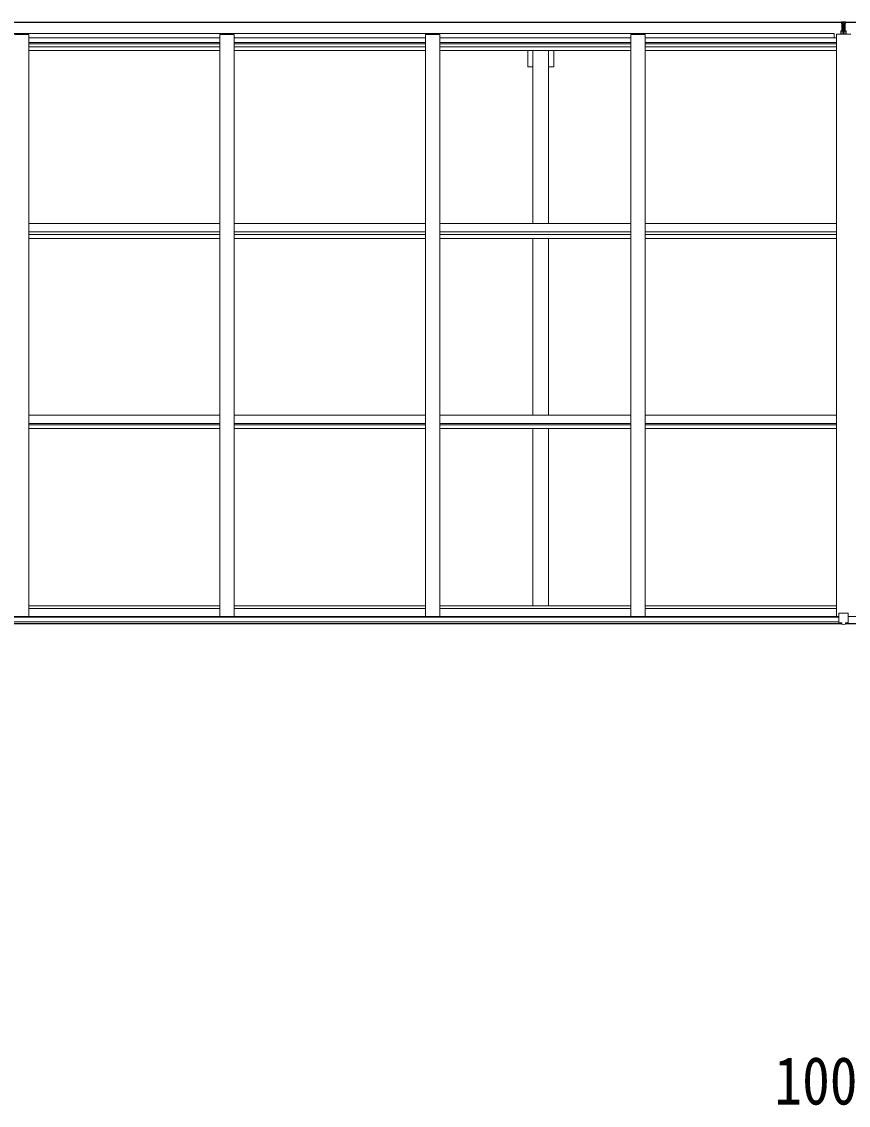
# Model space of a CAD drawing. Units: millimetres at full size; details may follow other scales. Extents: x -9783 to 9892, y -6828 to 6752.
# Drawn here: x 6 to 2887, y 794 to 4571 of the extents above; entities that cross this region are included whole.
import ezdxf
from ezdxf.enums import TextEntityAlignment as Align

# ---------------------------------------------------------------- set-up
doc = ezdxf.new("R2010")
doc.units = ezdxf.units.MM
doc.header["$LTSCALE"] = 35
for name, color, linetype, lineweight in [('0-1_本体', 4, 'Continuous', 9), ('0-3_ELV2', 3, 'Continuous', 9), ('0-A_寸法', 6, 'Continuous', 9)]:
    doc.layers.add(name, color=color, linetype=linetype, lineweight=lineweight)
doc.styles.add('ＭＳ ゴシック', font='')
doc.styles.get('ＭＳ ゴシック').set_extended_font_data('MS Gothic')

msp = doc.modelspace()

# ---------------------------------------------------------------- linework, layer by layer
at = {"layer": '0-1_本体'}
for p, q in [((2868.59, 4569.5), (-2140.41, 4569.5)), ((2868.58, 4567.43), (-2140.41, 4567.43)), ((2871.6, 4569.5), (7880.6, 4569.5)), ((2871.61, 4567.43), (7880.6, 4567.43)), ((-2109.41, 4529.23), (2837.59, 4529.23)), ((-18.91, 4526.56), (31.09, 4526.56)), ((31.09, 2497.3), (31.09, 4526.56)), ((697.09, 4514.16), (31.09, 4514.16)), ((697.09, 4497.72), (31.09, 4497.72)), ((697.09, 2497.3), (697.09, 4526.56)), ((697.09, 4526.56), (747.09, 4526.56)), ((747.09, 2497.3), (747.09, 4526.56)), ((1413.09, 4514.16), (747.09, 4514.16)), ((1413.09, 4497.72), (747.09, 4497.72)), ((1413.09, 2497.3), (1413.09, 4526.56)), ((1413.09, 4526.56), (1463.1, 4526.56)), ((1463.1, 2497.3), (1463.1, 4526.56)), ((2129.09, 4514.16), (1463.1, 4514.16)), ((2129.09, 4497.72), (1463.1, 4497.72)), ((2129.09, 2497.3), (2129.09, 4526.56)), ((2129.09, 4526.56), (2179.09, 4526.56)), ((2179.09, 2497.3), (2179.09, 4526.56)), ((2845.09, 4514.16), (2179.09, 4514.16)), ((2845.09, 4497.72), (2179.09, 4497.72)), ((2837.59, 4529.23), (2837.59, 4514.16)), ((2845.09, 2497.3), (2845.09, 4527.2)), ((2895.1, 4527.2), (2845.09, 4527.2)), ((697.09, 4493.93), (31.09, 4493.93)), ((697.09, 4482.59), (31.09, 4482.59)), ((697.09, 4469.77), (31.09, 4469.77)), ((1413.09, 4493.93), (747.09, 4493.93)), ((1413.09, 4482.59), (747.09, 4482.59)), ((1413.09, 4469.77), (747.09, 4469.77)), ((2129.09, 4493.93), (1463.1, 4493.93)), ((2129.09, 4482.59), (1463.1, 4482.59)), ((2129.09, 4469.77), (1463.1, 4469.77)), ((1769.67, 4413.5), (1769.67, 4469.77)), ((1787.37, 3867.21), (1787.37, 4469.77)), ((1842.37, 3867.21), (1842.37, 4469.77)), ((1860.07, 4413.5), (1860.07, 4469.77)), ((2845.09, 4493.93), (2179.09, 4493.93)), ((2845.09, 4482.59), (2179.09, 4482.59)), ((2845.09, 4469.77), (2179.09, 4469.77)), ((1769.67, 4413.5), (1787.37, 4413.5)), ((1842.37, 4413.5), (1860.07, 4413.5)), ((697.09, 3867.21), (31.09, 3867.21)), ((1413.09, 3867.21), (747.1, 3867.21)), ((2129.09, 3867.21), (1463.1, 3867.21)), ((2845.09, 3867.21), (2179.1, 3867.21)), ((697.09, 3838.16), (31.09, 3838.16)), ((697.09, 3828.43), (31.09, 3828.43)), ((697.09, 3815.58), (31.09, 3815.58)), ((1413.09, 3838.16), (747.1, 3838.16)), ((1413.09, 3828.43), (747.1, 3828.43)), ((1413.09, 3815.58), (747.1, 3815.58)), ((2129.09, 3838.16), (1463.1, 3838.16)), ((2129.09, 3828.43), (1463.1, 3828.43)), ((2129.09, 3815.58), (1463.1, 3815.58)), ((1787.37, 3199.74), (1787.37, 3815.58)), ((1842.37, 3199.74), (1842.37, 3815.58)), ((2845.09, 3838.16), (2179.1, 3838.16)), ((2845.09, 3828.43), (2179.1, 3828.43)), ((2845.09, 3815.58), (2179.1, 3815.58)), ((697.09, 3199.74), (31.09, 3199.74)), ((1413.09, 3199.74), (747.1, 3199.74)), ((2129.09, 3199.74), (1463.1, 3199.74)), ((2845.09, 3199.74), (2179.1, 3199.74)), ((697.09, 3170), (31.09, 3170)), ((697.09, 3165.57), (31.09, 3165.57)), ((697.09, 3152.56), (31.09, 3152.56)), ((1413.09, 3170), (747.1, 3170)), ((1413.09, 3165.57), (747.1, 3165.57)), ((1413.09, 3152.56), (747.1, 3152.56)), ((2129.09, 3170), (1463.1, 3170)), ((2129.09, 3165.57), (1463.1, 3165.57)), ((2129.09, 3152.56), (1463.1, 3152.56)), ((1787.37, 2534.54), (1787.37, 3152.56)), ((1842.37, 2534.54), (1842.37, 3152.56)), ((2845.09, 3170), (2179.1, 3170)), ((2845.09, 3165.57), (2179.1, 3165.57)), ((2845.09, 3152.56), (2179.1, 3152.56)), ((31.09, 2534.54), (697.09, 2534.54)), ((747.09, 2534.54), (1413.09, 2534.54)), ((1463.09, 2534.54), (2129.09, 2534.54)), ((2179.09, 2534.54), (2845.09, 2534.54)), ((2853.82, 2497.3), (-2125.63, 2497.3)), ((2853.28, 2494.95), (-2125.09, 2494.95)), ((31.09, 2525.41), (697.09, 2525.41)), ((747.09, 2525.41), (1413.09, 2525.41)), ((1463.1, 2525.41), (2129.09, 2525.41)), ((2179.09, 2525.41), (2845.09, 2525.41)), ((2886.37, 2497.3), (7865.82, 2497.3)), ((2863.28, 2472.8), (-2135.09, 2472.8)), ((2863.28, 2471.85), (-2135.09, 2471.85)), ((2853.28, 2479.29), (-2125.09, 2479.29)), ((2876.91, 2472.8), (7875.28, 2472.8)), ((2876.91, 2471.85), (7875.28, 2471.85))]:
    msp.add_line(p, q, dxfattribs=at)
at = {"layer": '0-3_ELV2'}
for p, q in [((2862.95, 4570.37), (2867.79, 4570.67)), ((2862.95, 4570.37), (2867.79, 4570.67)), ((2862.95, 4567.37), (2862.95, 4570.37)), ((2862.95, 4567.37), (2862.95, 4570.37)), ((2867.79, 4570.67), (2869.45, 4570.77)), ((2867.79, 4570.67), (2869.45, 4570.77)), ((2869.45, 4570.77), (2869.45, 4567.76)), ((2869.45, 4570.77), (2869.45, 4567.76)), ((2870.74, 4570.77), (2870.74, 4567.76)), ((2872.4, 4570.67), (2870.74, 4570.77)), ((2870.74, 4570.77), (2870.74, 4567.76)), ((2872.4, 4570.67), (2870.74, 4570.77)), ((2877.24, 4570.37), (2872.4, 4570.67)), ((2877.24, 4570.37), (2872.4, 4570.67)), ((2877.24, 4567.37), (2877.24, 4570.37)), ((2877.24, 4567.37), (2877.24, 4570.37)), ((2860.95, 4539.31), (2867.95, 4539.37)), ((2860.95, 4539.31), (2867.95, 4539.37)), ((2860.95, 4537.93), (2867.95, 4537.87)), ((2860.95, 4537.93), (2867.95, 4537.87)), ((2860.95, 4527.2), (2860.95, 4537.43)), ((2860.95, 4527.2), (2860.95, 4537.43)), ((2862.24, 4538.81), (2869.24, 4538.87)), ((2862.24, 4538.81), (2869.24, 4538.87)), ((2862.24, 4537.93), (2862.24, 4538.81)), ((2862.24, 4537.93), (2862.24, 4538.81)), ((2862.24, 4527.2), (2862.24, 4537.43)), ((2862.24, 4527.2), (2862.24, 4537.43)), ((2867.95, 4567.68), (2862.95, 4567.37)), ((2867.95, 4567.68), (2862.95, 4567.37)), ((2862.95, 4565.87), (2862.95, 4567.37)), ((2862.95, 4565.87), (2862.95, 4567.37)), ((2863.95, 4564.87), (2867.95, 4564.87)), ((2863.95, 4563.04), (2863.95, 4564.87)), ((2863.95, 4564.87), (2867.95, 4564.87)), ((2863.95, 4563.04), (2863.95, 4564.87)), ((2863.95, 4563.04), (2867.95, 4562.97)), ((2863.95, 4559.44), (2863.95, 4563.04)), ((2863.95, 4563.04), (2867.95, 4562.97)), ((2863.95, 4559.44), (2863.95, 4563.04)), ((2863.95, 4559.44), (2867.95, 4559.38)), ((2863.95, 4551.21), (2863.95, 4559.44)), ((2863.95, 4559.44), (2867.95, 4559.38)), ((2863.95, 4551.21), (2863.95, 4559.44)), ((2863.95, 4551.21), (2867.95, 4551.17)), ((2863.95, 4539.34), (2863.95, 4551.21)), ((2863.95, 4551.21), (2867.95, 4551.17)), ((2863.95, 4539.34), (2863.95, 4551.21)), ((2864.24, 4567.37), (2870.74, 4567.76)), ((2864.24, 4567.37), (2870.74, 4567.76)), ((2864.24, 4565.87), (2864.24, 4567.37)), ((2864.24, 4565.87), (2864.24, 4567.37)), ((2869.24, 4564.87), (2865.24, 4564.87)), ((2865.24, 4562.97), (2865.24, 4564.87)), ((2869.24, 4564.87), (2865.24, 4564.87)), ((2865.24, 4562.97), (2865.24, 4564.87)), ((2869.24, 4562.97), (2865.24, 4562.97)), ((2869.24, 4562.97), (2865.24, 4562.97)), ((2865.24, 4539.34), (2865.24, 4551.17)), ((2865.24, 4539.34), (2865.24, 4551.17)), ((2869.45, 4567.76), (2867.95, 4567.67)), ((2869.45, 4567.76), (2867.95, 4567.67)), ((2867.95, 4564.87), (2867.95, 4567.67)), ((2867.95, 4564.87), (2867.95, 4567.67)), ((2867.95, 4564.87), (2867.95, 4554.16)), ((2867.95, 4564.87), (2867.95, 4554.16)), ((2867.95, 4554.16), (2870.95, 4554.16)), ((2867.95, 4547.09), (2867.95, 4554.16)), ((2867.95, 4554.16), (2870.95, 4554.16)), ((2867.95, 4547.09), (2867.95, 4554.16)), ((2867.95, 4547.09), (2870.95, 4547.09)), ((2867.95, 4537.44), (2867.95, 4547.09)), ((2867.95, 4547.09), (2870.95, 4547.09)), ((2867.95, 4537.44), (2867.95, 4547.09)), ((2867.95, 4537.44), (2870.95, 4537.44)), ((2867.95, 4530.37), (2867.95, 4537.44)), ((2867.95, 4537.44), (2870.95, 4537.44)), ((2867.95, 4530.37), (2867.95, 4537.44)), ((2869.24, 4564.87), (2869.24, 4554.16)), ((2869.24, 4564.87), (2869.24, 4554.16)), ((2872.24, 4554.16), (2869.24, 4554.16)), ((2869.24, 4547.09), (2869.24, 4554.16)), ((2872.24, 4554.16), (2869.24, 4554.16)), ((2869.24, 4547.09), (2869.24, 4554.16)), ((2872.24, 4547.09), (2869.24, 4547.09)), ((2869.24, 4537.44), (2869.24, 4547.09)), ((2872.24, 4547.09), (2869.24, 4547.09)), ((2869.24, 4537.44), (2869.24, 4547.09)), ((2872.24, 4537.44), (2869.24, 4537.44)), ((2869.24, 4530.37), (2869.24, 4537.44)), ((2872.24, 4537.44), (2869.24, 4537.44)), ((2869.24, 4530.37), (2869.24, 4537.44)), ((2875.95, 4567.37), (2869.45, 4567.76)), ((2875.95, 4567.37), (2869.45, 4567.76)), ((2870.74, 4567.76), (2872.24, 4567.67)), ((2870.74, 4567.76), (2872.24, 4567.67)), ((2870.95, 4564.87), (2874.95, 4564.87)), ((2870.95, 4564.87), (2870.95, 4554.16)), ((2870.95, 4564.87), (2874.95, 4564.87)), ((2870.95, 4564.87), (2870.95, 4554.16)), ((2870.95, 4562.97), (2874.95, 4562.97)), ((2870.95, 4562.97), (2874.95, 4562.97)), ((2870.95, 4547.09), (2870.95, 4554.16)), ((2870.95, 4547.09), (2870.95, 4554.16)), ((2870.95, 4537.44), (2870.95, 4547.09)), ((2870.95, 4537.44), (2870.95, 4547.09)), ((2877.95, 4538.81), (2870.95, 4538.87)), ((2877.95, 4538.81), (2870.95, 4538.87)), ((2870.95, 4530.37), (2870.95, 4537.44)), ((2870.95, 4530.37), (2870.95, 4537.44)), ((2872.24, 4567.68), (2877.24, 4567.37)), ((2872.24, 4567.68), (2877.24, 4567.37)), ((2872.24, 4564.87), (2872.24, 4567.67)), ((2872.24, 4564.87), (2872.24, 4567.67)), ((2872.24, 4564.87), (2872.24, 4554.16)), ((2876.24, 4564.87), (2872.24, 4564.87)), ((2872.24, 4564.87), (2872.24, 4554.16)), ((2876.24, 4564.87), (2872.24, 4564.87)), ((2876.24, 4563.04), (2872.24, 4562.97)), ((2876.24, 4563.04), (2872.24, 4562.97)), ((2876.24, 4559.44), (2872.24, 4559.38)), ((2876.24, 4559.44), (2872.24, 4559.38)), ((2872.24, 4547.09), (2872.24, 4554.16)), ((2872.24, 4547.09), (2872.24, 4554.16)), ((2876.24, 4551.21), (2872.24, 4551.17)), ((2876.24, 4551.21), (2872.24, 4551.17)), ((2872.24, 4537.44), (2872.24, 4547.09)), ((2872.24, 4537.44), (2872.24, 4547.09)), ((2879.24, 4539.31), (2872.24, 4539.37)), ((2879.24, 4539.31), (2872.24, 4539.37)), ((2879.24, 4537.93), (2872.24, 4537.87)), ((2879.24, 4537.93), (2872.24, 4537.87)), ((2872.24, 4530.37), (2872.24, 4537.44)), ((2872.24, 4530.37), (2872.24, 4537.44)), ((2874.95, 4562.97), (2874.95, 4564.87)), ((2874.95, 4562.97), (2874.95, 4564.87)), ((2874.95, 4539.34), (2874.95, 4551.17)), ((2874.95, 4539.34), (2874.95, 4551.17)), ((2875.95, 4565.87), (2875.95, 4567.37)), ((2875.95, 4565.87), (2875.95, 4567.37)), ((2876.24, 4563.04), (2876.24, 4564.87)), ((2876.24, 4563.04), (2876.24, 4564.87)), ((2876.24, 4559.44), (2876.24, 4563.04)), ((2876.24, 4559.44), (2876.24, 4563.04)), ((2876.24, 4551.21), (2876.24, 4559.44)), ((2876.24, 4551.21), (2876.24, 4559.44)), ((2876.24, 4539.34), (2876.24, 4551.21)), ((2876.24, 4539.34), (2876.24, 4551.21)), ((2877.24, 4565.87), (2877.24, 4567.37)), ((2877.24, 4565.87), (2877.24, 4567.37)), ((2877.95, 4537.93), (2877.95, 4538.81)), ((2877.95, 4537.93), (2877.95, 4538.81)), ((2877.95, 4527.2), (2877.95, 4537.43)), ((2877.95, 4527.2), (2877.95, 4537.43)), ((2879.24, 4527.2), (2879.24, 4537.43)), ((2879.24, 4527.2), (2879.24, 4537.43)), ((2867.95, 4530.37), (2870.95, 4530.37)), ((2867.95, 4530.37), (2867.95, 4527.2)), ((2867.95, 4530.37), (2870.95, 4530.37)), ((2867.95, 4530.37), (2867.95, 4527.2)), ((2872.24, 4530.37), (2869.24, 4530.37)), ((2869.24, 4530.37), (2869.24, 4527.2)), ((2872.24, 4530.37), (2869.24, 4530.37)), ((2869.24, 4530.37), (2869.24, 4527.2)), ((2870.95, 4530.37), (2870.95, 4527.2)), ((2870.95, 4530.37), (2870.95, 4527.2)), ((2872.24, 4530.37), (2872.24, 4527.2)), ((2872.24, 4530.37), (2872.24, 4527.2)), ((2853.49, 2476.03), (2853.49, 2508.35)), ((2853.49, 2476.03), (2853.49, 2508.35)), ((2853.7, 2476.03), (2853.7, 2508.35)), ((2853.7, 2476.03), (2853.7, 2508.35)), ((2854.49, 2509.35), (2885.49, 2509.35)), ((2854.49, 2509.35), (2885.49, 2509.35)), ((2885.7, 2509.35), (2854.7, 2509.35)), ((2885.7, 2509.35), (2854.7, 2509.35)), ((2886.49, 2476.03), (2886.49, 2508.35)), ((2886.49, 2476.03), (2886.49, 2508.35)), ((2886.7, 2476.03), (2886.7, 2508.35)), ((2886.7, 2476.03), (2886.7, 2508.35)), ((2853.49, 2476.03), (2853.49, 2475.99)), ((2853.49, 2476.03), (2853.49, 2475.99)), ((2853.7, 2476.03), (2853.7, 2475.99)), ((2853.7, 2476.03), (2853.7, 2475.99)), ((2863.49, 2475.26), (2854.49, 2475.32)), ((2863.49, 2475.26), (2854.49, 2475.32)), ((2863.7, 2475.26), (2854.7, 2475.32)), ((2863.7, 2475.26), (2854.7, 2475.32)), ((2876.49, 2475.26), (2885.49, 2475.32)), ((2876.49, 2475.26), (2885.49, 2475.32)), ((2876.7, 2475.26), (2885.7, 2475.32)), ((2876.7, 2475.26), (2885.7, 2475.32)), ((2886.49, 2476.03), (2886.49, 2475.99)), ((2886.49, 2476.03), (2886.49, 2475.99)), ((2886.7, 2476.03), (2886.7, 2475.99)), ((2886.7, 2476.03), (2886.7, 2475.99))]:
    msp.add_line(p, q, dxfattribs=at)
for points in [[(2870.74, 4570.77), (2864.24, 4570.37), (2864.24, 4567.37)], [(2870.74, 4570.77), (2864.24, 4570.37), (2864.24, 4567.37)], [(2869.45, 4570.77), (2875.95, 4570.37), (2875.95, 4567.37)], [(2869.45, 4570.77), (2875.95, 4570.37), (2875.95, 4567.37)], [(2867.95, 4538.87), (2860.95, 4538.81), (2860.95, 4539.31)], [(2867.95, 4538.87), (2860.95, 4538.81), (2860.95, 4539.31)], [(2867.95, 4537.37), (2860.95, 4537.43), (2860.95, 4537.93), (2860.95, 4538.81)], [(2867.95, 4537.37), (2860.95, 4537.43), (2860.95, 4537.93), (2860.95, 4538.81)], [(2869.24, 4539.37), (2862.24, 4539.31), (2862.24, 4538.81)], [(2869.24, 4539.37), (2862.24, 4539.31), (2862.24, 4538.81)], [(2869.24, 4537.87), (2862.24, 4537.93), (2862.24, 4537.43), (2869.24, 4537.37)], [(2869.24, 4537.87), (2862.24, 4537.93), (2862.24, 4537.43), (2869.24, 4537.37)], [(2869.24, 4559.38), (2865.24, 4559.38), (2865.24, 4562.97)], [(2869.24, 4559.38), (2865.24, 4559.38), (2865.24, 4562.97)], [(2869.24, 4551.17), (2865.24, 4551.17), (2865.24, 4559.38)], [(2869.24, 4551.17), (2865.24, 4551.17), (2865.24, 4559.38)], [(2870.95, 4559.38), (2874.95, 4559.38), (2874.95, 4562.97)], [(2870.95, 4559.38), (2874.95, 4559.38), (2874.95, 4562.97)], [(2870.95, 4551.17), (2874.95, 4551.17), (2874.95, 4559.38)], [(2870.95, 4551.17), (2874.95, 4551.17), (2874.95, 4559.38)], [(2870.95, 4539.37), (2877.95, 4539.31), (2877.95, 4538.81)], [(2870.95, 4539.37), (2877.95, 4539.31), (2877.95, 4538.81)], [(2870.95, 4537.87), (2877.95, 4537.93), (2877.95, 4537.43), (2870.95, 4537.37)], [(2870.95, 4537.87), (2877.95, 4537.93), (2877.95, 4537.43), (2870.95, 4537.37)], [(2872.24, 4538.87), (2879.24, 4538.81), (2879.24, 4539.31)], [(2872.24, 4538.87), (2879.24, 4538.81), (2879.24, 4539.31)], [(2872.24, 4537.37), (2879.24, 4537.43), (2879.24, 4537.93), (2879.24, 4538.81)], [(2872.24, 4537.37), (2879.24, 4537.43), (2879.24, 4537.93), (2879.24, 4538.81)], [(2869.99, 2469.84), (2863.49, 2470.23), (2863.49, 2475.26)], [(2869.99, 2469.84), (2863.49, 2470.23), (2863.49, 2475.26)], [(2870.2, 2469.84), (2863.7, 2470.23), (2863.7, 2475.26)], [(2870.2, 2469.84), (2863.7, 2470.23), (2863.7, 2475.26)], [(2869.99, 2469.84), (2876.49, 2470.23), (2876.49, 2475.26)], [(2869.99, 2469.84), (2876.49, 2470.23), (2876.49, 2475.26)], [(2870.2, 2469.84), (2876.7, 2470.23), (2876.7, 2475.26)], [(2870.2, 2469.84), (2876.7, 2470.23), (2876.7, 2475.26)]]:
    msp.add_lwpolyline(points, dxfattribs=at)
for centre, start, end in [((2863.95, 4565.87), 180, 270), ((2863.95, 4565.87), 180, 270), ((2865.24, 4565.87), 180, 270), ((2865.24, 4565.87), 180, 270), ((2874.95, 4565.87), 270, 0), ((2874.95, 4565.87), 270, 0), ((2876.24, 4565.87), 270, 0), ((2876.24, 4565.87), 270, 0), ((2854.49, 2508.35), 90, 180), ((2854.49, 2508.35), 90, 180), ((2854.7, 2508.35), 90, 180), ((2854.7, 2508.35), 90, 180), ((2885.49, 2508.35), 0, 90), ((2885.49, 2508.35), 0, 90), ((2885.7, 2508.35), 0, 90), ((2885.7, 2508.35), 0, 90)]:
    msp.add_arc(centre, 1, start, end, dxfattribs=at)
for centre, major_axis, ratio, start_param, end_param in [((2867.97, 4567.67), (0.18, -2.99), 0.008711, 3.1415927, 4.7113235), ((2867.97, 4567.67), (0.18, -2.99), 0.008711, 3.1415927, 4.7113235), ((2872.22, 4567.67), (-0.18, -2.99), 0.008711, 1.5718618, 3.1415927), ((2872.22, 4567.67), (-0.18, -2.99), 0.008711, 1.5718618, 3.1415927), ((2696.08, 4557.16), (171.87, 10.52), 0.017422, 6.2821194, 6.2831848), ((2696.08, 4557.16), (171.87, 10.52), 0.017422, 6.2821194, 6.2831848), ((3044.11, 4557.16), (-171.87, 10.52), 0.017422, 0.0000005, 0.0010659), ((3044.11, 4557.16), (-171.87, 10.52), 0.017422, 0.0000005, 0.0010659), ((2854.49, 2476.03), (1, -0.012), 0.707053, 3.2044821, 4.7211143), ((2854.49, 2476.03), (1, -0.012), 0.707053, 3.2044821, 4.7211143), ((2854.7, 2476.03), (1, -0.012), 0.707053, 3.2044821, 4.7211143), ((2854.7, 2476.03), (1, -0.012), 0.707053, 3.2044821, 4.7211143), ((2885.49, 2476.03), (-1, -0.012), 0.707053, 1.562071, 3.0787032), ((2885.49, 2476.03), (-1, -0.012), 0.707053, 1.562071, 3.0787032), ((2885.7, 2476.03), (-1, -0.012), 0.707053, 1.562071, 3.0787032), ((2885.7, 2476.03), (-1, -0.012), 0.707053, 1.562071, 3.0787032)]:
    msp.add_ellipse(centre, major_axis=major_axis, ratio=ratio, start_param=start_param, end_param=end_param, dxfattribs=at)

# ---------------------------------------------------------------- texts
at = {"layer": '0-A_寸法', "color": 7, "style": 'ＭＳ ゴシック', "width": 0.85}
msp.add_text('10064', height=166.8, dxfattribs=at).set_placement((2629.47, 746.32), align=Align.BOTTOM_LEFT)

doc.saveas('drawing.dxf')
